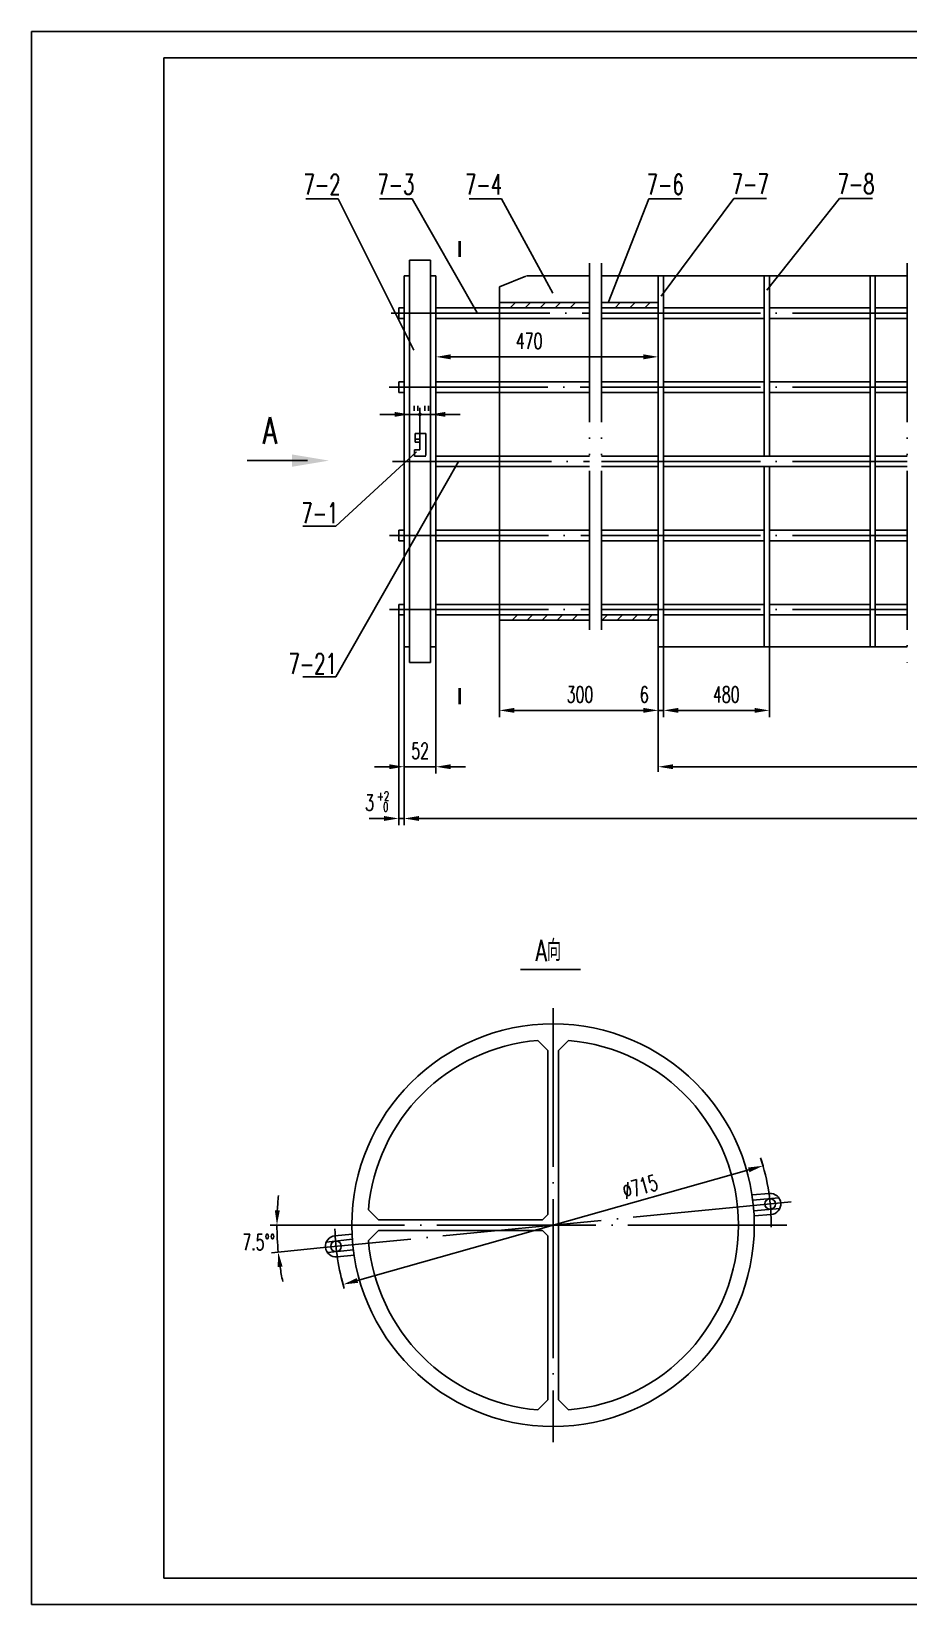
# Model space of a CAD drawing. Extents: x -1174 to 1453, y 137 to 1485.
# Drawn here: x -324.5 to -158.9, y 1179.7 to 1476.7 of the extents above; entities that cross this region are included whole.
import ezdxf
from ezdxf.enums import TextEntityAlignment as Align

# ---------------------------------------------------------------- set-up
doc = ezdxf.new("R2010")
doc.units = 0
doc.header["$MEASUREMENT"] = 0
doc.linetypes.add('DASHDOT-M', pattern=[36, 30, -3, 0, -3])
doc.linetypes.add('DIVIDE-M', pattern=[39, 30, -3, 0, -3, 0, -3])
doc.layers.get('0').update_dxf_attribs({"linetype": 'CONTINUOUS'})
for name, color, linetype in [('CDR_DWG1', 4, 'CONTINUOUS'), ('CDR_DWG2', 2, 'CONTINUOUS'), ('CDR_DWG3', 1, 'DASHDOT-M'), ('CDR_DWG4', 3, 'DIVIDE-M')]:
    doc.layers.add(name, color=color, linetype=linetype)
doc.styles.add('HZ', font='romans', dxfattribs={"width": 0.7, "bigfont": 'hz'})

# ---------------------------------------------------------------- blocks, each defined once
blk = doc.blocks.new('*X68')
at = {"color": 0}
for p, q in [((107.77, 170), (108.77, 171)), ((110.6, 170), (111.6, 171)), ((113.43, 170), (114.43, 171)), ((116.26, 170), (117.26, 171))]:
    blk.add_line(p, q, dxfattribs=at)
blk = doc.blocks.new('*X67')
at = {"color": 0}
for p, q in [((90.8, 170), (91.8, 171)), ((93.63, 170), (94.63, 171)), ((96.46, 170), (97.46, 171)), ((99.29, 170), (100.29, 171)), ((102.12, 170), (103.12, 171))]:
    blk.add_line(p, q, dxfattribs=at)
blk = doc.blocks.new('*X69')
at = {"color": 0}
for p, q in [((90.41, 229), (91.41, 230)), ((93.24, 229), (94.24, 230)), ((96.06, 229), (97.06, 230)), ((98.89, 229), (99.89, 230)), ((101.72, 229), (102.72, 230))]:
    blk.add_line(p, q, dxfattribs=at)
blk = doc.blocks.new('*X70')
at = {"color": 0}
for p, q in [((110.21, 229), (111.21, 230)), ((113.03, 229), (114.03, 230)), ((115.86, 229), (116.86, 230))]:
    blk.add_line(p, q, dxfattribs=at)

msp = doc.modelspace()

# ---------------------------------------------------------------- linework, layer by layer
for p, q in [((516.49, 1476.72), (-324.51, 1476.72)), ((-324.51, 1476.72), (-324.51, 1179.72)), ((-272.69, 1445.14), (-266.56, 1445.14)), ((-266.56, 1445.14), (-252.28, 1416.58)), ((-258.75, 1445.14), (-252.63, 1445.14)), ((-252.63, 1445.14), (-240.31, 1423.57)), ((-235.72, 1445.14), (-241.83, 1445.14)), ((-235.72, 1445.14), (-226.03, 1427.34)), ((-215.58, 1425.5), (-207.88, 1445.14)), ((-207.88, 1445.14), (-201.76, 1445.14)), ((-205.57, 1426.73), (-191.84, 1445.2)), ((-191.84, 1445.2), (-185.66, 1445.2)), ((-185.63, 1427.87), (-171.87, 1445.2)), ((-171.87, 1445.2), (-165.69, 1445.2)), ((-248.14, 1415.83), (-248.14, 1414.04)), ((-208.94, 1415.29), (-245.34, 1415.29)), ((-206.14, 1415.83), (-206.14, 1414.04)), ((-251.14, 1399.73), (-251.14, 1405.67)), ((-251.14, 1404.42), (-258.74, 1404.42)), ((-253.94, 1404.42), (-256.74, 1404.42)), ((-251.14, 1404.42), (-243.54, 1404.42)), ((-249.14, 1404.76), (-249.14, 1403.17)), ((-248.34, 1404.42), (-245.54, 1404.42)), ((-267.03, 1383.33), (-251.76, 1397.33)), ((-243.87, 1395.56), (-267.03, 1354.88)), ((-273.28, 1383.33), (-267.03, 1383.33)), ((-255.14, 1366.56), (-255.14, 1326.88)), ((-206.14, 1368.56), (-206.14, 1336.91)), ((-236.14, 1365.56), (-236.14, 1347.29)), ((-254.14, 1360.56), (-254.14, 1326.88)), ((-248.14, 1360.56), (-248.14, 1336.65)), ((-206.14, 1360.56), (-206.14, 1347.29)), ((-205.14, 1360.56), (-205.14, 1347.29)), ((-185.14, 1360.56), (-185.14, 1347.29)), ((-273.28, 1354.88), (-267.03, 1354.88)), ((-233.34, 1348.54), (-208.94, 1348.54)), ((-208.94, 1348.54), (-211.74, 1348.54)), ((-206.14, 1347.29), (-206.14, 1349.79)), ((-205.14, 1348.54), (-206.14, 1348.54)), ((-205.14, 1348.54), (-206.14, 1348.54)), ((-202.34, 1348.54), (-199.54, 1348.54)), ((-187.94, 1348.54), (-202.34, 1348.54)), ((-254.14, 1340.46), (-254.14, 1336.65)), ((-256.94, 1337.9), (-259.74, 1337.9)), ((-254.14, 1337.9), (-248.14, 1337.9)), ((-245.34, 1337.9), (-242.54, 1337.9)), ((-206.14, 1336.91), (-206.14, 1339.15)), ((-203.34, 1337.9), (-26.83, 1337.9)), ((-257.94, 1328.13), (-260.74, 1328.13)), ((-255.14, 1328.13), (-254.14, 1328.13)), ((-251.34, 1328.13), (-19.83, 1328.13)), ((-251.34, 1328.13), (-248.54, 1328.13)), ((-186.34, 1262.56), (-186.68, 1263.76)), ((-262.94, 1240.91), (-189.04, 1261.8)), ((-266.99, 1251.35), (-279.4, 1251.35)), ((-269.97, 1247.04), (-279.15, 1246.14)), ((-265.64, 1240.15), (-265.98, 1241.35)), ((-324.51, 1179.72), (516.49, 1179.72)), ((-324.51, 1179.72), (516.49, 1179.72)), ((516.49, 1179.72), (-324.51, 1179.72))]:
    msp.add_line(p, q)
msp.add_lwpolyline([(-251.32, 1404.42, 0.35, 0.35, 1), (-250.97, 1404.42, 0.35, 0.35, 1)], format="xyseb", close=True)
for start, end in [(173.8442, 176.9221), (180, 185.6057), (188.6836, 191.7615)]:
    msp.add_arc((-226.02, 1251.35), 52.13, start, end)
for points in [[(-245.34, 1415.76), (-245.34, 1414.82), (-248.14, 1415.29)], [(-208.94, 1415.76), (-208.94, 1414.82), (-206.14, 1415.29)], [(-255.94, 1404.89), (-255.94, 1403.96), (-253.14, 1404.42)], [(-246.34, 1404.89), (-246.34, 1403.96), (-249.14, 1404.42)], [(-233.34, 1349.01), (-233.34, 1348.08), (-236.14, 1348.54)], [(-208.94, 1349.01), (-208.94, 1348.08), (-206.14, 1348.54)], [(-208.94, 1349.01), (-208.94, 1348.08), (-206.14, 1348.54)], [(-202.34, 1349.01), (-202.34, 1348.08), (-205.14, 1348.54)], [(-202.34, 1349.01), (-202.34, 1348.08), (-205.14, 1348.54)], [(-187.94, 1349.01), (-187.94, 1348.08), (-185.14, 1348.54)], [(-256.94, 1338.37), (-256.94, 1337.44), (-254.14, 1337.9)], [(-245.34, 1338.37), (-245.34, 1337.44), (-248.14, 1337.9)], [(-203.34, 1338.37), (-203.34, 1337.44), (-206.14, 1337.9)], [(-257.94, 1328.6), (-257.94, 1327.67), (-255.14, 1328.13)], [(-251.34, 1328.6), (-251.34, 1327.67), (-254.14, 1328.13)], [(-251.34, 1328.6), (-251.34, 1327.67), (-254.14, 1328.13)], [(-189.16, 1262.24), (-188.91, 1261.35), (-186.34, 1262.56)], [(-277.61, 1254.14), (-278.55, 1254.16), (-278.15, 1251.35)], [(-278.02, 1243.42), (-277.09, 1243.54), (-277.9, 1246.26)], [(-263.07, 1241.36), (-262.82, 1240.46), (-265.64, 1240.15)]]:
    msp.add_solid(points)
at = {"layer": 'CDR_DWG1'}
for p, q in [((511.49, 1471.72), (-299.51, 1471.72)), ((-299.51, 1471.72), (-299.51, 1184.72)), ((-253.14, 1395.56), (-253.14, 1433.56)), ((-253.14, 1433.56), (-249.14, 1433.56)), ((-249.14, 1433.56), (-249.14, 1395.56)), ((-254.14, 1395.56), (-254.14, 1430.56)), ((-254.14, 1430.56), (-253.14, 1430.56)), ((-248.14, 1430.56), (-249.14, 1430.56)), ((-248.14, 1395.56), (-248.14, 1430.56)), ((-236.14, 1428.51), (-231.14, 1430.51)), ((-231.03, 1430.56), (-219.12, 1430.56)), ((-216.85, 1430.56), (-159.14, 1430.56)), ((-206.14, 1395.56), (-206.14, 1430.56)), ((-205.14, 1395.56), (-205.14, 1430.56)), ((-186.14, 1396.56), (-186.14, 1430.56)), ((-185.14, 1396.56), (-185.14, 1430.56)), ((-166.14, 1395.56), (-166.14, 1430.56)), ((-165.14, 1395.56), (-165.14, 1430.56)), ((-236.14, 1424.56), (-236.14, 1428.51)), ((-255.14, 1422.56), (-255.14, 1424.56)), ((-255.14, 1424.56), (-254.14, 1424.56)), ((-248.14, 1424.56), (-236.14, 1424.56)), ((-236.14, 1425.56), (-236.14, 1424.56)), ((-219.12, 1425.56), (-236.14, 1425.56)), ((-236.14, 1424.56), (-236.14, 1366.56)), ((-236.14, 1424.56), (-219.12, 1424.56)), ((-206.14, 1425.56), (-216.85, 1425.56)), ((-216.85, 1424.56), (-206.14, 1424.56)), ((-205.14, 1424.56), (-186.14, 1424.56)), ((-185.14, 1424.56), (-166.14, 1424.56)), ((-165.14, 1424.56), (-159.14, 1424.56)), ((-254.14, 1422.56), (-255.14, 1422.56)), ((-248.14, 1422.56), (-225.14, 1422.56)), ((-225.14, 1422.56), (-219.12, 1422.56)), ((-216.79, 1422.56), (-206.14, 1422.56)), ((-205.14, 1422.56), (-186.14, 1422.56)), ((-185.14, 1422.56), (-166.14, 1422.56)), ((-165.14, 1422.56), (-159.14, 1422.56)), ((-255.14, 1408.56), (-255.14, 1410.56)), ((-255.14, 1410.56), (-254.14, 1410.56)), ((-254.14, 1408.56), (-255.14, 1408.56)), ((-248.14, 1410.56), (-219.12, 1410.56)), ((-248.14, 1408.56), (-219.12, 1408.56)), ((-216.85, 1410.56), (-206.14, 1410.56)), ((-216.85, 1408.56), (-206.14, 1408.56)), ((-205.14, 1410.56), (-186.14, 1410.56)), ((-205.14, 1408.56), (-186.14, 1408.56)), ((-185.14, 1410.56), (-185.06, 1410.56)), ((-185.14, 1410.56), (-166.14, 1410.56)), ((-185.14, 1408.56), (-185.06, 1408.56)), ((-185.14, 1408.56), (-166.14, 1408.56)), ((-165.14, 1410.56), (-159.14, 1410.56)), ((-165.14, 1408.56), (-159.14, 1408.56)), ((-253.14, 1401.74), (-253.14, 1405.67)), ((-252.04, 1399.73), (-252.04, 1400.82)), ((-252.04, 1400.82), (-250.04, 1400.82)), ((-252.04, 1399.73), (-252.04, 1399.2)), ((-251.14, 1399.73), (-252.04, 1399.73)), ((-252.04, 1399.2), (-251.14, 1399.2)), ((-251.14, 1397.72), (-251.14, 1399.73)), ((-250.04, 1400.82), (-250.04, 1396.66)), ((-252.14, 1396.56), (-252.14, 1397.72)), ((-252.14, 1397.72), (-251.14, 1397.72)), ((-252.14, 1396.56), (-250.02, 1396.56)), ((-248.14, 1396.56), (-219.12, 1396.56)), ((-226.14, 1396.61), (-226.14, 1396.56)), ((-225.14, 1396.61), (-225.14, 1396.56)), ((-216.85, 1396.56), (-206.14, 1396.56)), ((-205.14, 1396.56), (-166.14, 1396.56)), ((-165.14, 1396.56), (-159.14, 1396.56)), ((-254.14, 1395.56), (-254.14, 1360.56)), ((-253.14, 1395.56), (-253.14, 1357.56)), ((-249.14, 1357.56), (-249.14, 1395.56)), ((-248.14, 1395.56), (-248.14, 1360.56)), ((-248.14, 1394.56), (-219.12, 1394.56)), ((-216.85, 1394.56), (-206.14, 1394.56)), ((-206.14, 1395.56), (-206.14, 1360.56)), ((-205.14, 1395.56), (-205.14, 1360.56)), ((-205.14, 1394.56), (-166.14, 1394.56)), ((-186.14, 1394.56), (-186.14, 1360.56)), ((-185.14, 1394.56), (-185.14, 1360.56)), ((-166.14, 1395.56), (-166.14, 1360.56)), ((-165.14, 1395.56), (-165.14, 1360.56)), ((-165.14, 1394.56), (-159.14, 1394.56)), ((-254.14, 1382.56), (-255.14, 1382.56)), ((-255.14, 1382.56), (-255.14, 1380.56)), ((-248.14, 1382.56), (-219.12, 1382.56)), ((-216.85, 1382.56), (-206.14, 1382.56)), ((-205.14, 1382.56), (-186.14, 1382.56)), ((-185.14, 1382.56), (-185.06, 1382.56)), ((-185.14, 1382.56), (-166.14, 1382.56)), ((-165.14, 1382.56), (-159.14, 1382.56)), ((-255.14, 1380.56), (-254.14, 1380.56)), ((-248.14, 1380.56), (-219.12, 1380.56)), ((-216.85, 1380.56), (-206.14, 1380.56)), ((-205.14, 1380.56), (-186.14, 1380.56)), ((-185.14, 1380.56), (-185.06, 1380.56)), ((-185.14, 1380.56), (-166.14, 1380.56)), ((-165.14, 1380.56), (-159.14, 1380.56)), ((-255.14, 1368.56), (-255.14, 1366.56)), ((-254.14, 1368.56), (-255.14, 1368.56)), ((-255.14, 1366.56), (-254.14, 1366.56)), ((-248.14, 1368.56), (-225.15, 1368.56)), ((-248.14, 1366.56), (-219.12, 1366.56)), ((-236.14, 1365.56), (-236.14, 1366.56)), ((-225.14, 1368.56), (-219.12, 1368.56)), ((-216.85, 1368.56), (-206.14, 1368.56)), ((-216.85, 1366.56), (-206.14, 1366.56)), ((-205.14, 1368.56), (-186.14, 1368.56)), ((-205.14, 1366.56), (-186.14, 1366.56)), ((-185.14, 1368.56), (-166.14, 1368.56)), ((-185.14, 1366.56), (-166.14, 1366.56)), ((-165.14, 1368.56), (-159.14, 1368.56)), ((-165.14, 1366.56), (-159.14, 1366.56)), ((-219.12, 1365.56), (-236.14, 1365.56)), ((-206.14, 1365.56), (-216.74, 1365.56)), ((-254.14, 1360.56), (-253.14, 1360.56)), ((-248.14, 1360.56), (-249.14, 1360.56)), ((-206.14, 1360.56), (-159.14, 1360.56)), ((-253.14, 1357.56), (-249.14, 1357.56)), ((-226.99, 1284.35), (-228.87, 1286.23)), ((-224.99, 1284.35), (-223.11, 1286.23)), ((-226.99, 1253.35), (-226.99, 1284.35)), ((-224.99, 1218.35), (-224.99, 1284.35)), ((-185.16, 1257.34), (-188.42, 1257.06)), ((-188.28, 1256.07), (-183.35, 1256.5)), ((-258.99, 1252.35), (-260.87, 1254.23)), ((-226.99, 1253.35), (-227.99, 1252.35)), ((-188.09, 1254.08), (-183.18, 1254.51)), ((-188.03, 1253.08), (-184.82, 1253.36)), ((-227.99, 1252.35), (-258.99, 1252.35)), ((-268.82, 1248.17), (-263.9, 1248.68)), ((-267.2, 1249.34), (-263.95, 1249.68)), ((-258.99, 1250.35), (-260.87, 1248.47)), ((-227.99, 1250.35), (-258.99, 1250.35)), ((-226.99, 1249.35), (-227.99, 1250.35)), ((-226.99, 1218.35), (-226.99, 1249.35)), ((-268.61, 1246.18), (-263.7, 1246.69)), ((-266.78, 1245.36), (-263.57, 1245.7)), ((-226.99, 1218.35), (-228.87, 1216.47)), ((-224.99, 1218.35), (-223.11, 1216.47)), ((-299.51, 1184.72), (511.49, 1184.72))]:
    msp.add_line(p, q, dxfattribs=at)
for centre, radius in [((-225.99, 1251.35), 38), ((-184.99, 1255.35), 1), ((-266.99, 1247.35), 1)]:
    msp.add_circle(centre, radius, dxfattribs=at)
for centre, radius, start, end in [((-225.99, 1251.35), 35, 94.7219, 175.2781), ((-225.99, 1251.35), 35, 274.7219, 85.2781), ((-184.99, 1255.35), 2, 275, 95), ((-266.99, 1247.35), 2, 96, 276), ((-225.99, 1251.35), 35, 184.7219, 265.2781)]:
    msp.add_arc(centre, radius, start, end, dxfattribs=at)
at = {"layer": 'CDR_DWG2'}
for p, q in [((-272.36, 1395.7), (-283.74, 1395.7)), ((-232.16, 1299.61), (-220.81, 1299.61))]:
    msp.add_line(p, q, dxfattribs=at)
for points in [[(-243.66, 1434.12, 0.5, 0.5, 0), (-243.66, 1437.19, 0, 0, 0), (-240.9, 1437.19, 1.6, 0, 0), (-237.32, 1437.19, 0, 0, 0)], [(-243.66, 1352.77, 0.5, 0.5, 0), (-243.66, 1349.7, 0, 0, 0), (-240.9, 1349.7, 1.6, 0, 0), (-237.32, 1349.7, 0, 0, 0)]]:
    msp.add_lwpolyline(points, format="xyseb", dxfattribs=at)
msp.add_solid([(-275.33, 1396.87), (-275.33, 1394.53), (-268.33, 1395.7)], dxfattribs=at)
at = {"layer": 'CDR_DWG3', "linetype": 'DASHDOT-M'}
for p, q in [((-256.58, 1423.56), (-219.12, 1423.56)), ((-216.85, 1423.56), (-159.14, 1423.56)), ((-256.98, 1409.56), (-219.12, 1409.56)), ((-216.85, 1409.56), (-159.14, 1409.56)), ((-256.32, 1395.56), (-219.12, 1395.56)), ((-216.85, 1395.56), (-159.14, 1395.56)), ((-256.87, 1381.56), (-219.12, 1381.56)), ((-216.85, 1381.56), (-159.14, 1381.56)), ((-256.87, 1367.56), (-219.12, 1367.56)), ((-216.85, 1367.56), (-159.14, 1367.56)), ((-225.99, 1292.35), (-225.99, 1210.35)), ((-181.01, 1255.77), (-269.97, 1247.04)), ((-181.85, 1251.35), (-266.99, 1251.35))]:
    msp.add_line(p, q, dxfattribs=at)
for start, end in [(359.4594, 17.9457), (180.9941, 196.8279)]:
    msp.add_arc((-225.99, 1251.35), 41.2, start, end, dxfattribs=at)
at = {"layer": 'CDR_DWG4', "linetype": 'DIVIDE-M'}
for p, q in [((-219.12, 1432.95), (-219.12, 1362.11)), ((-216.85, 1432.95), (-216.85, 1362.11)), ((-159.14, 1432.95), (-159.14, 1357.56))]:
    msp.add_line(p, q, dxfattribs=at)

# ---------------------------------------------------------------- block references
for name in ['*X69', '*X70', '*X67', '*X68']:
    msp.add_blockref(name, (-324.51, 1195.56))

# ---------------------------------------------------------------- texts
at = {"style": 'HZ'}
for s, height, width, p in [('470', 3, 0.65, (-233.01, 1416.79)), ('"', 3, 0.65, (-252.55, 1403.07)), ('"', 3, 0.65, (-250.55, 1403.07)), ('300', 3, 0.65, (-223.42, 1350.04)), ('6', 3, 0.65, (-209.6, 1350.02)), ('480', 3, 0.65, (-195.79, 1350.04)), ('52', 3, 0.65, (-252.77, 1339.4)), ('3', 3, 0.7, (-261.54, 1329.62)), ('+2', 1.7, 0.7, (-259.28, 1331.52)), ('0', 1.7, 0.7, (-258.11, 1329.48)), ('7.5%%d%%d', 3, 0.65, (-284.67, 1246.65))]:
    msp.add_text(s, height=height, dxfattribs=dict(at, width=width)).set_placement(p)
at = {"style": 'HZ', "width": 0.65}
msp.add_text('%%c715', height=3, rotation=16, dxfattribs=at).set_placement((-212.36, 1256.23))
at = {"layer": 'CDR_DWG1', "style": 'HZ', "width": 0.65}
for s, p in [('7-2', (-269.63, 1445.96)), ('7-3', (-255.69, 1445.96)), ('7-4', (-239.12, 1445.96)), ('7-6', (-204.82, 1445.96)), ('7-7', (-188.75, 1446.06)), ('7-8', (-168.78, 1446.06)), ('7-1', (-270.04, 1383.91)), ('7-21', (-271.41, 1355.46))]:
    msp.add_text(s, height=3.8, dxfattribs=at).set_placement(p, align=Align.CENTER)
at = {"layer": 'CDR_DWG2', "style": 'HZ', "width": 0.7}
for s, height, p in [('A', 5, (-280.82, 1398.87)), ('A向', 4, (-229.33, 1301.21))]:
    msp.add_text(s, height=height, dxfattribs=at).set_placement(p)

doc.saveas('drawing.dxf')
